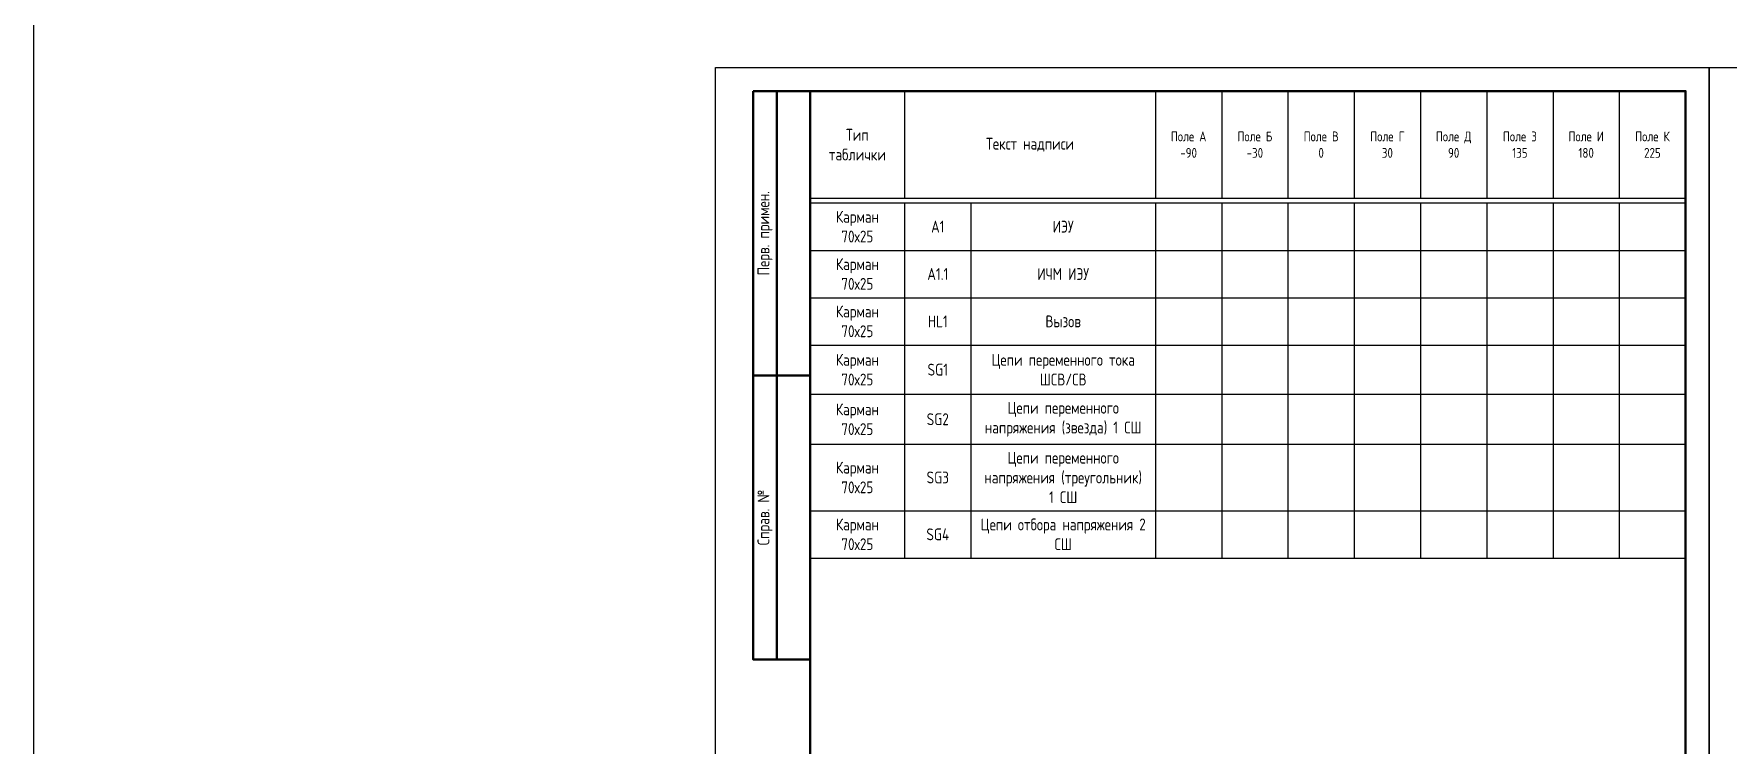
# Model space of a CAD drawing. Header units: millimetres. Extents: x -774 to 2891, y -90 to 618.
# Drawn here: x -774 to -416, y 153.9 to 304.1 of the extents above; entities that cross this region are included whole.
import ezdxf

# ---------------------------------------------------------------- set-up
doc = ezdxf.new("R2010")
doc.units = ezdxf.units.MM
doc.styles.add('Gost type A_2.5', font='GOST_A.TTF', dxfattribs={"height": 2.5})
doc.styles.add('Gost_type_A', font='GOST_A.TTF')

# ---------------------------------------------------------------- blocks, each defined once
blk = doc.blocks.new('Штамп левый верхний')
at = {"lineweight": 50}
for points in [[(-12, 0), (-7, 0), (-7, -60), (-12, -60)], [(-7, 0), (0, 0), (0, -60), (-7, -60)], [(-12, -60), (-7, -60), (-7, -120), (-12, -120)], [(-7, -60), (0, -60), (0, -120), (-7, -120)]]:
    blk.add_lwpolyline(points, close=True, dxfattribs=at)
at = {"char_height": 2.5, "width": 60, "attachment_point": 5, "rotation": 90, "style": 'Gost_type_A'}
for s, insert in [('Перв. примен.', (-9.5, -30)), ('Справ. №', (-9.5, -90))]:
    blk.add_mtext(s, dxfattribs=dict(at, insert=insert))
blk = doc.blocks.new('Формат_А4')
blk.add_lwpolyline([(0, 297), (0, 0), (-210, 0), (-210, 297)], close=True)
at = {"lineweight": 50}
blk.add_lwpolyline([(-190, 292), (-5, 292), (-5, 5), (-190, 5)], close=True, dxfattribs=at)
blk = doc.blocks.new('*T22')
at = {"color": 0, "linetype": 'ByBlock', "lineweight": -2, "transparency": 16777216}
for p, q in [((0, 0), (185, 0)), ((0, 0), (0, -98.57)), ((20, 0), (20, -22.61)), ((73, 0), (73, -22.61)), ((87, 0), (87, -22.61)), ((101, 0), (101, -22.61)), ((115, 0), (115, -22.61)), ((129, 0), (129, -22.61)), ((143, 0), (143, -22.61)), ((157, 0), (157, -22.61)), ((171, 0), (171, -22.61)), ((185, 0), (185, -98.57)), ((0, -22.61), (185, -22.61)), ((0, -23.61), (185, -23.61)), ((20, -23.61), (20, -98.57)), ((34, -23.61), (34, -98.57)), ((73, -23.61), (73, -98.57)), ((87, -23.61), (87, -98.57)), ((101, -23.61), (101, -98.57)), ((115, -23.61), (115, -98.57)), ((129, -23.61), (129, -98.57)), ((143, -23.61), (143, -98.57)), ((157, -23.61), (157, -98.57)), ((171, -23.61), (171, -98.57)), ((0, -33.61), (185, -33.61)), ((0, -43.61), (185, -43.61)), ((0, -53.61), (185, -53.61)), ((0, -63.99), (185, -63.99)), ((0, -74.55), (185, -74.55)), ((0, -88.57), (185, -88.57)), ((0, -98.57), (185, -98.57))]:
    blk.add_line(p, q, dxfattribs=at)
at = {"color": 0, "transparency": 16777216, "char_height": 2.5, "attachment_point": 5}
for s, insert, width, style in [('Тип таблички', (10, -11.3), 17, 'Gost_type_A'), ('Текст надписи', (46.5, -11.3), 50, 'Gost_type_A'), ('{\\H0.83333x;\\C256;Поле А \\P-90}', (80, -11.3), 11, 'Gost_type_A'), ('{\\H0.83333x;\\C256;Поле Б\\P-30}', (94, -11.3), 11, 'Gost_type_A'), ('{\\H0.83333x;\\C256;Поле В\\P0}', (108, -11.3), 11, 'Gost_type_A'), ('{\\H0.83333x;\\C256;Поле Г\\P30}', (122, -11.3), 11, 'Gost_type_A'), ('{\\H0.83333x;\\C256;Поле Д\\P90}', (136, -11.3), 11, 'Gost_type_A'), ('{\\H0.83333x;\\C256;Поле З\\P135}', (150, -11.3), 11, 'Gost_type_A'), ('{\\H0.83333x;\\C256;Поле И\\P180}', (164, -11.3), 11, 'Gost_type_A'), ('{\\H0.83333x;\\C256;Поле К\\P225}', (178, -11.3), 11, 'Gost_type_A'), ('Карман\\P70х25', (10, -28.61), 17, 'Gost_type_A'), ('A1', (27, -28.61), 11, 'Gost_type_A'), ('ИЭУ', (53.5, -28.61), 36, 'Gost_type_A'), ('Карман\\P70х25', (10, -38.61), 17, 'Gost_type_A'), ('A1.1', (27, -38.61), 11, 'Gost_type_A'), ('ИЧМ ИЭУ', (53.5, -38.61), 36, 'Gost_type_A'), ('Карман\\P70х25', (10, -48.61), 17, 'Gost_type_A'), ('HL1', (27, -48.61), 11, 'Gost_type_A'), ('Вызов', (53.5, -48.61), 36, 'Gost_type_A'), ('Карман\\P70х25', (10, -58.8), 17, 'Gost_type_A'), ('Цепи переменного тока {\\C256;ШСВ/СВ }', (53.5, -58.8), 36, 'Gost type A_2.5'), ('SG1', (27, -58.8), 11, 'Gost_type_A'), ('Карман\\P70х25', (10, -69.27), 17, 'Gost_type_A'), ('SG2', (27, -69.27), 11, 'Gost_type_A'), ('{\\C256;Цепи переменного \\Pнапряжения (звезда) 1 СШ}', (53.5, -69.27), 36, 'Gost_type_A'), ('Карман\\P70х25', (10, -81.56), 17, 'Gost_type_A'), ('{\\C256;Цепи переменного \\Pнапряжения (треугольник)\\P1 СШ}', (53.5, -81.56), 36, 'Gost_type_A'), ('SG3', (27, -81.56), 11, 'Gost_type_A'), ('Карман\\P70х25', (10, -93.57), 17, 'Gost_type_A'), ('SG4', (27, -93.57), 11, 'Gost_type_A'), ('{\\C256;Цепи отбора напряжения 2 СШ}', (53.5, -93.57), 36, 'Gost_type_A')]:
    blk.add_mtext(s, dxfattribs=dict(at, insert=insert, width=width, style=style))

msp = doc.modelspace()

# ---------------------------------------------------------------- linework, layer by layer
msp.add_lwpolyline([(-774, 618), (2891, 618), (2891, -90), (-774, -90)], close=True)

# ---------------------------------------------------------------- block references
at = {"color": 1}
for name, p in [('Формат_А4', (-420, 0)), ('Формат_А4', (-210, 0)), ('Штамп левый верхний', (-610, 292))]:
    msp.add_blockref(name, p, dxfattribs=at)
msp.add_blockref('*T22', (-610, 292))

doc.saveas('drawing.dxf')
